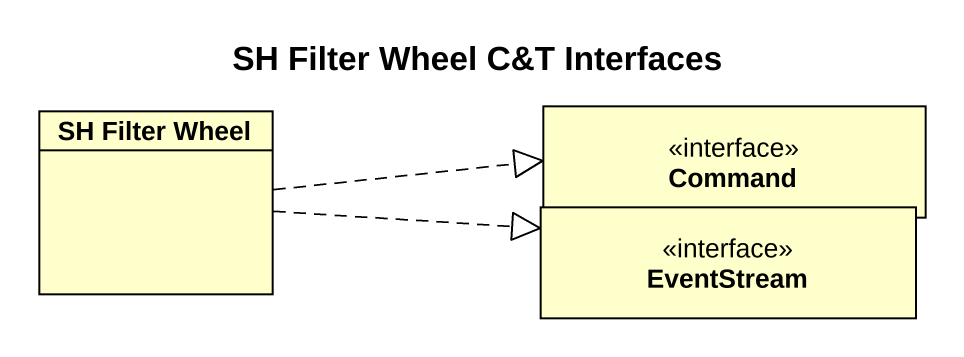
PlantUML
@startuml
title SH Filter Wheel C&T Interfaces
hide circle
hide empty members
class "SH Filter Wheel" as SH_Filter_Wheel
interface Command
interface EventStream
SH_Filter_Wheel .right.|> Command
SH_Filter_Wheel .right.|> EventStream
@enduml
